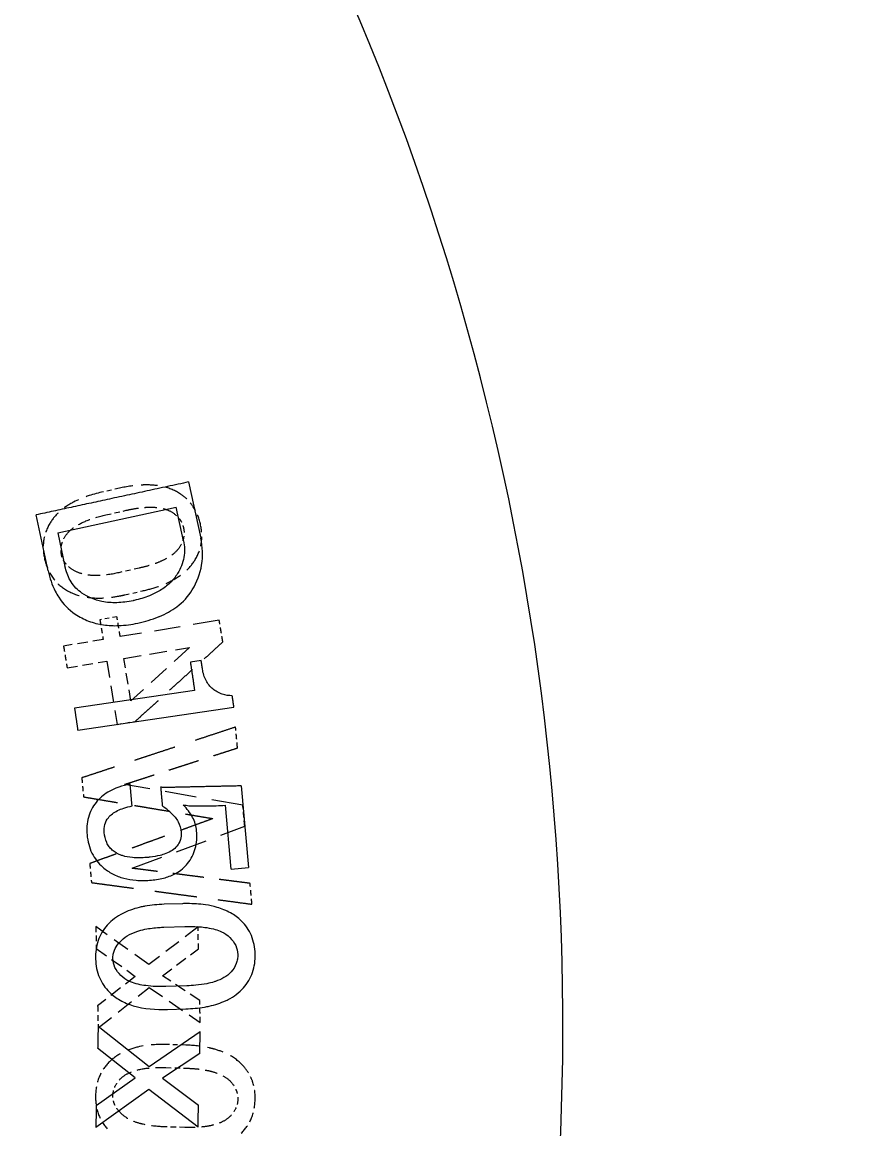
# Model space of a CAD drawing. Header units: millimetres. Extents: x 36 to 2484, y 36 to 1746.
# Drawn here: x 1578.17 to 1602.65, y 489.49 to 521.43 of the extents above; entities that cross this region are included whole.
import ezdxf

# ---------------------------------------------------------------- set-up
doc = ezdxf.new("R2010")
doc.units = ezdxf.units.MM
doc.header["$LTSCALE"] = 6
doc.linetypes.add('HIDDEN', pattern=[9.525, 6.35, -3.175])
doc.layers.add('가는실선_A4', color=7, linetype='Continuous', lineweight=5)
doc.layers.add('굵은실선_A3', color=7, linetype='Continuous', lineweight=18)
doc.layers.add('가는파선_A3', color=7, linetype='HIDDEN', lineweight=13, true_color=0x008000)
doc.styles.add('치수문자_A3(2.5)', font='')
doc.styles.get('치수문자_A3(2.5)').set_extended_font_data('GulimChe')
doc.dimstyles.new('치수_A3(2.5)', dxfattribs={"dimscale": 6, "dimtxt": 2.5, "dimasz": 2.5, "dimexe": 1.5, "dimexo": 1, "dimgap": 0.5, "dimtad": 1, "dimtoh": 1, "dimdec": 1, "dimrnd": 1e-08, "dimdsep": 46, "dimtxsty": '치수문자_A3(2.5)', "dimcen": 0.09, "dimdle": 10, "dimclrd": 8, "dimclre": 8, "dimclrt": 7, "dimadec": 1, "dimazin": 2, "dimtfac": 0.8, "dimtmove": 0, "dimatfit": 3, "dimfxl": 1, "dimtolj": 1, "dimtzin": 0, "dimlwd": -1, "dimlwe": -1, "dimarcsym": 0})

# ---------------------------------------------------------------- blocks, each defined once
blk = doc.blocks.new('*D22')
at = {"layer": 'Defpoints', "color": 0, "transparency": 16777216}
for p in [(1465.742, 545.474), (1571.785, 439.384)]:
    blk.add_point(p, dxfattribs=at)
at = {"layer": '가는실선_A4', "color": 8, "transparency": 16777216}
for p, q in [((1476.346, 534.865), (1561.18, 449.993)), ((1571.785, 439.384), (1630.69, 380.453)), ((1630.69, 380.453), (1674.093, 380.453))]:
    blk.add_line(p, q, dxfattribs=at)
for points in [[(1478.114, 536.632), (1474.578, 533.097), (1465.742, 545.474)], [(1562.948, 451.761), (1559.412, 448.226), (1571.785, 439.384)]]:
    blk.add_solid(points, dxfattribs=at)
at = {"layer": '가는실선_A4', "color": 7, "transparency": 16777216, "insert": (1653.892, 391.153), "char_height": 15, "attachment_point": 5, "style": '치수문자_A3(2.5)'}
blk.add_mtext('\\A1;∅150', dxfattribs=at)
blk = doc.blocks.new('*D23')
at = {"layer": 'Defpoints', "color": 0, "transparency": 16777216}
for p in [(1559.168, 617.429), (1623.78, 617.429), (1518.763, 417.429)]:
    blk.add_point(p, dxfattribs=at)
at = {"layer": '가는실선_A4', "color": 8, "transparency": 16777216}
for p, q in [((1565.168, 617.429), (1632.78, 617.429)), ((1623.78, 432.429), (1623.78, 602.429)), ((1524.763, 417.429), (1632.78, 417.429))]:
    blk.add_line(p, q, dxfattribs=at)
for points in [[(1621.28, 602.429), (1626.28, 602.429), (1623.78, 617.429)], [(1621.28, 432.429), (1626.28, 432.429), (1623.78, 417.429)]]:
    blk.add_solid(points, dxfattribs=at)
at = {"layer": '가는실선_A4', "color": 7, "transparency": 16777216, "insert": (1613.11, 517.429), "char_height": 15, "attachment_point": 5, "rotation": 90, "style": '치수문자_A3(2.5)'}
blk.add_mtext('\\A1;200', dxfattribs=at)

msp = doc.modelspace()

# ---------------------------------------------------------------- linework, layer by layer
at = {"layer": '가는파선_A3', "ltscale": 0.00354}
for p, q in [((1580.973, 507.976), (1580.46, 507.861)), ((1581.126, 504.899), (1581.639, 505.014)), ((1580.908, 501.161), (1581.427, 501.247)), ((1582.884, 491.906), (1582.358, 491.922))]:
    msp.add_line(p, q, dxfattribs=at)
at = {"layer": '가는파선_A3', "ltscale": 0.004086}
for p, q in [((1580.58, 507.207), (1581.17, 507.339)), ((1581.546, 505.671), (1580.955, 505.538)), ((1582.311, 491.259), (1582.916, 491.24)), ((1582.861, 489.53), (1582.256, 489.549))]:
    msp.add_line(p, q, dxfattribs=at)
at = {"layer": '가는파선_A3', "ltscale": 0.003358}
msp.add_line((1580.902, 504.264), (1580.409, 504.183), dxfattribs=at)
at = {"layer": '가는파선_A3', "ltscale": 0.019918}
msp.add_line((1583.852, 504.165), (1580.996, 503.693), dxfattribs=at)
at = {"layer": '가는파선_A3', "ltscale": 0.007907}
for p, q in [((1580.503, 503.612), (1579.36, 503.423)), ((1579.464, 502.796), (1580.606, 502.985))]:
    msp.add_line(p, q, dxfattribs=at)
at = {"layer": '가는파선_A3', "ltscale": 0.013184}
msp.add_line((1581.1, 503.067), (1582.995, 503.38), dxfattribs=at)
at = {"layer": '가는파선_A3', "ltscale": 0.015706}
msp.add_line((1582.995, 503.38), (1581.302, 501.84), dxfattribs=at)
at = {"layer": '가는파선_A3', "ltscale": 0.008466}
msp.add_line((1581.302, 501.84), (1581.1, 503.067), dxfattribs=at)
at = {"layer": '가는파선_A3', "ltscale": 0.012635}
msp.add_line((1580.606, 502.985), (1580.908, 501.161), dxfattribs=at)
at = {"layer": '가는파선_A3', "ltscale": 0.023848}
for p, q in [((1584.532, 498.83), (1581.12, 499.429)), ((1581.344, 497.009), (1584.588, 498.224))]:
    msp.add_line(p, q, dxfattribs=at)
at = {"layer": '가는파선_A3', "ltscale": 0.012875}
msp.add_line((1581.817, 494.232), (1580.291, 495.328), dxfattribs=at)
at = {"layer": '가는파선_A3', "ltscale": 0.012247}
for p, q in [((1583.24, 495.315), (1581.817, 494.232)), ((1581.833, 493.571), (1583.304, 492.556))]:
    msp.add_line(p, q, dxfattribs=at)
at = {"layer": '가는파선_A3', "ltscale": 0.009441}
for p, q in [((1580.306, 494.694), (1581.43, 493.891)), ((1581.43, 493.891), (1580.345, 493.036))]:
    msp.add_line(p, q, dxfattribs=at)
at = {"layer": '가는파선_A3', "ltscale": 0.008814}
msp.add_line((1582.22, 493.909), (1583.254, 494.68), dxfattribs=at)
at = {"layer": '가는파선_A3', "ltscale": 0.0088}
msp.add_line((1583.289, 493.19), (1582.22, 493.909), dxfattribs=at)
at = {"layer": '가는파선_A3', "ltscale": 0.012888}
msp.add_line((1580.359, 492.402), (1581.833, 493.571), dxfattribs=at)
at = {"layer": '가는파선_A3', "ltscale": 0.012318}
for points in [[(1580.46, 507.861), (1580.182, 507.798), (1579.901, 507.708), (1579.649, 507.576), (1579.506, 507.501), (1579.371, 507.411), (1579.251, 507.303), (1579.138, 507.202), (1579.041, 507.088), (1578.963, 506.958)], [(1582.358, 491.922), (1582.074, 491.932), (1581.779, 491.915), (1581.502, 491.85), (1581.345, 491.813), (1581.192, 491.76), (1581.048, 491.685), (1580.914, 491.616), (1580.791, 491.529), (1580.684, 491.423)]]:
    msp.add_open_spline(points, degree=3, knots=[0, 0, 0, 0, 0.085565, 0.085565, 0.085565, 0.1341099, 0.1341099, 0.1341099, 0.1795648, 0.1795648, 0.1795648, 0.1795648], dxfattribs=at)
at = {"layer": '가는파선_A3', "ltscale": 0.012492}
for points in [[(1582.738, 507.807), (1582.583, 507.91), (1582.412, 507.979), (1582.231, 508.021), (1582.096, 508.052), (1581.957, 508.067), (1581.818, 508.071), (1581.761, 508.072), (1581.703, 508.072), (1581.646, 508.069), (1581.421, 508.061), (1581.193, 508.026), (1580.973, 507.976)], [(1584.55, 491.3), (1584.426, 491.438), (1584.278, 491.548), (1584.113, 491.634), (1583.99, 491.698), (1583.86, 491.747), (1583.726, 491.785), (1583.671, 491.801), (1583.615, 491.815), (1583.559, 491.827), (1583.339, 491.876), (1583.109, 491.899), (1582.884, 491.906)]]:
    msp.add_open_spline(points, degree=3, knots=[0, 0, 0, 0, 0.0559312, 0.0559312, 0.0559312, 0.0976081, 0.0976081, 0.0976081, 0.114862, 0.114862, 0.114862, 0.1827248, 0.1827248, 0.1827248, 0.1827248], dxfattribs=at)
at = {"layer": '가는파선_A3', "ltscale": 0.00722}
for points in [[(1583.309, 506.944), (1583.269, 507.122), (1583.203, 507.291), (1583.103, 507.443), (1583.055, 507.515), (1583.001, 507.582), (1582.939, 507.642), (1582.878, 507.704), (1582.81, 507.758), (1582.738, 507.807)], [(1584.887, 490.321), (1584.893, 490.504), (1584.872, 490.684), (1584.813, 490.856), (1584.784, 490.938), (1584.748, 491.016), (1584.704, 491.09), (1584.66, 491.165), (1584.608, 491.235), (1584.55, 491.3)]]:
    msp.add_open_spline(points, degree=3, knots=[0, 0, 0, 0, 0.0546944, 0.0546944, 0.0546944, 0.080623, 0.080623, 0.080623, 0.1067817, 0.1067817, 0.1067817, 0.1067817], dxfattribs=at)
at = {"layer": '가는파선_A3', "ltscale": 0.009385}
for points, knots in [([(1579.4, 506.574), (1579.451, 506.659), (1579.519, 506.732), (1579.596, 506.795), (1579.717, 506.894), (1579.863, 506.971), (1580.007, 507.031), (1580.189, 507.107), (1580.388, 507.164), (1580.58, 507.207)], [0, 0, 0, 0, 0.029789, 0.029789, 0.029789, 0.076934, 0.076934, 0.076934, 0.1363195, 0.1363195, 0.1363195, 0.1363195]), ([(1581.17, 507.339), (1581.263, 507.36), (1581.359, 507.379), (1581.456, 507.394), (1581.543, 507.408), (1581.631, 507.418), (1581.718, 507.424), (1581.773, 507.427), (1581.829, 507.429), (1581.883, 507.429), (1581.979, 507.428), (1582.078, 507.421), (1582.174, 507.402), (1582.193, 507.399), (1582.213, 507.394), (1582.233, 507.389), (1582.33, 507.365), (1582.424, 507.328), (1582.507, 507.273)], [0, 0, 0, 0, 0.0285779, 0.0285779, 0.0285779, 0.0540471, 0.0540471, 0.0540471, 0.0703656, 0.0703656, 0.0703656, 0.0993664, 0.0993664, 0.0993664, 0.1053997, 0.1053997, 0.1053997, 0.1354199, 0.1354199, 0.1354199, 0.1354199]), ([(1582.725, 506.303), (1582.674, 506.218), (1582.606, 506.145), (1582.53, 506.082), (1582.481, 506.043), (1582.429, 506.006), (1582.374, 505.973), (1582.292, 505.924), (1582.205, 505.882), (1582.118, 505.846), (1582.035, 505.811), (1581.949, 505.781), (1581.861, 505.754), (1581.756, 505.721), (1581.65, 505.694), (1581.546, 505.671)], [0, 0, 0, 0, 0.0297874, 0.0297874, 0.0297874, 0.0486526, 0.0486526, 0.0486526, 0.0769367, 0.0769367, 0.0769367, 0.1040641, 0.1040641, 0.1040641, 0.1363146, 0.1363146, 0.1363146, 0.1363146]), ([(1581.011, 490.942), (1581.081, 491.011), (1581.165, 491.065), (1581.255, 491.107), (1581.397, 491.173), (1581.557, 491.211), (1581.712, 491.233), (1581.907, 491.26), (1582.114, 491.265), (1582.311, 491.259)], [0, 0, 0, 0, 0.029789, 0.029789, 0.029789, 0.076934, 0.076934, 0.076934, 0.1363195, 0.1363195, 0.1363195, 0.1363195]), ([(1582.916, 491.24), (1583.011, 491.237), (1583.109, 491.231), (1583.207, 491.221), (1583.294, 491.212), (1583.381, 491.2), (1583.467, 491.184), (1583.522, 491.174), (1583.576, 491.162), (1583.628, 491.148), (1583.721, 491.123), (1583.815, 491.091), (1583.903, 491.05), (1583.921, 491.041), (1583.939, 491.032), (1583.957, 491.022), (1584.045, 490.975), (1584.126, 490.915), (1584.193, 490.84)], [0, 0, 0, 0, 0.0285779, 0.0285779, 0.0285779, 0.0540471, 0.0540471, 0.0540471, 0.0703656, 0.0703656, 0.0703656, 0.0993664, 0.0993664, 0.0993664, 0.1053997, 0.1053997, 0.1053997, 0.1354199, 0.1354199, 0.1354199, 0.1354199]), ([(1584.161, 489.848), (1584.091, 489.778), (1584.007, 489.724), (1583.917, 489.683), (1583.86, 489.656), (1583.8, 489.634), (1583.739, 489.616), (1583.647, 489.589), (1583.553, 489.57), (1583.46, 489.557), (1583.371, 489.544), (1583.279, 489.536), (1583.187, 489.532), (1583.078, 489.527), (1582.968, 489.527), (1582.861, 489.53)], [0, 0, 0, 0, 0.0297874, 0.0297874, 0.0297874, 0.0486526, 0.0486526, 0.0486526, 0.0769367, 0.0769367, 0.0769367, 0.1040641, 0.1040641, 0.1040641, 0.1363146, 0.1363146, 0.1363146, 0.1363146])]:
    msp.add_open_spline(points, degree=3, knots=knots, dxfattribs=at)
at = {"layer": '가는파선_A3', "ltscale": 0.003716}
for points, knots in [([(1582.507, 507.273), (1582.585, 507.22), (1582.655, 507.157), (1582.711, 507.081), (1582.737, 507.044), (1582.76, 507.005), (1582.778, 506.964), (1582.797, 506.922), (1582.811, 506.879), (1582.821, 506.834)], [0, 0, 0, 0, 0.02834068, 0.02834068, 0.02834068, 0.04190796, 0.04190796, 0.04190796, 0.05564339, 0.05564339, 0.05564339, 0.05564339]), ([(1582.821, 506.834), (1582.841, 506.747), (1582.844, 506.659), (1582.828, 506.571), (1582.812, 506.475), (1582.775, 506.386), (1582.725, 506.303)], [0, 0, 0, 0, 0.02687122, 0.02687122, 0.02687122, 0.05592688, 0.05592688, 0.05592688, 0.05592688]), ([(1579.304, 506.043), (1579.284, 506.131), (1579.282, 506.218), (1579.297, 506.307), (1579.314, 506.402), (1579.351, 506.491), (1579.4, 506.574)], [0, 0, 0, 0, 0.02686791, 0.02686791, 0.02686791, 0.05592825, 0.05592825, 0.05592825, 0.05592825]), ([(1580.784, 490.452), (1580.787, 490.542), (1580.806, 490.627), (1580.843, 490.709), (1580.884, 490.797), (1580.942, 490.874), (1581.011, 490.942)], [0, 0, 0, 0, 0.02686791, 0.02686791, 0.02686791, 0.05592825, 0.05592825, 0.05592825, 0.05592825]), ([(1584.193, 490.84), (1584.256, 490.77), (1584.308, 490.692), (1584.342, 490.604), (1584.359, 490.562), (1584.371, 490.518), (1584.379, 490.474), (1584.386, 490.429), (1584.389, 490.383), (1584.388, 490.337)], [0, 0, 0, 0, 0.02834068, 0.02834068, 0.02834068, 0.04190796, 0.04190796, 0.04190796, 0.05564339, 0.05564339, 0.05564339, 0.05564339]), ([(1584.388, 490.337), (1584.385, 490.248), (1584.366, 490.162), (1584.328, 490.081), (1584.288, 489.992), (1584.23, 489.915), (1584.161, 489.848)], [0, 0, 0, 0, 0.02687122, 0.02687122, 0.02687122, 0.05592688, 0.05592688, 0.05592688, 0.05592688])]:
    msp.add_open_spline(points, degree=3, knots=knots, dxfattribs=at)
at = {"layer": '가는파선_A3', "ltscale": 0.007221}
for points in [[(1578.963, 506.958), (1578.876, 506.813), (1578.817, 506.656), (1578.791, 506.489), (1578.762, 506.303), (1578.775, 506.117), (1578.816, 505.933)], [(1580.684, 491.423), (1580.562, 491.304), (1580.467, 491.168), (1580.4, 491.012), (1580.325, 490.839), (1580.291, 490.656), (1580.285, 490.468)]]:
    msp.add_open_spline(points, degree=3, knots=[0, 0, 0, 0, 0.0509754, 0.0509754, 0.0509754, 0.1073076, 0.1073076, 0.1073076, 0.1073076], dxfattribs=at)
at = {"layer": '가는파선_A3', "ltscale": 0.007218}
for points in [[(1583.162, 505.919), (1583.249, 506.066), (1583.308, 506.223), (1583.334, 506.391), (1583.362, 506.576), (1583.35, 506.761), (1583.309, 506.944)], [(1584.488, 489.366), (1584.61, 489.486), (1584.705, 489.623), (1584.773, 489.78), (1584.847, 489.952), (1584.881, 490.134), (1584.887, 490.321)]]:
    msp.add_open_spline(points, degree=3, knots=[0, 0, 0, 0, 0.0511765, 0.0511765, 0.0511765, 0.107277, 0.107277, 0.107277, 0.107277], dxfattribs=at)
at = {"layer": '가는파선_A3', "ltscale": 0.007219}
for points in [[(1578.816, 505.933), (1578.856, 505.756), (1578.922, 505.587), (1579.022, 505.436), (1579.119, 505.289), (1579.242, 505.168), (1579.388, 505.071)], [(1580.285, 490.468), (1580.279, 490.286), (1580.3, 490.107), (1580.359, 489.935), (1580.417, 489.769), (1580.505, 489.621), (1580.622, 489.49)]]:
    msp.add_open_spline(points, degree=3, knots=[0, 0, 0, 0, 0.0545506, 0.0545506, 0.0545506, 0.1072828, 0.1072828, 0.1072828, 0.1072828], dxfattribs=at)
at = {"layer": '가는파선_A3', "ltscale": 0.003523}
for points, knots in [([(1579.612, 505.634), (1579.541, 505.681), (1579.475, 505.736), (1579.422, 505.802), (1579.418, 505.808), (1579.414, 505.813), (1579.41, 505.818), (1579.384, 505.852), (1579.362, 505.888), (1579.344, 505.926), (1579.326, 505.964), (1579.313, 506.003), (1579.304, 506.043)], [0, 0, 0, 0, 0.02550059, 0.02550059, 0.02550059, 0.02753805, 0.02753805, 0.02753805, 0.04021461, 0.04021461, 0.04021461, 0.05266019, 0.05266019, 0.05266019, 0.05266019]), ([(1580.98, 489.979), (1580.923, 490.042), (1580.874, 490.112), (1580.838, 490.189), (1580.836, 490.195), (1580.833, 490.202), (1580.83, 490.208), (1580.814, 490.247), (1580.802, 490.287), (1580.794, 490.329), (1580.786, 490.369), (1580.783, 490.411), (1580.784, 490.452)], [0, 0, 0, 0, 0.02550055, 0.02550055, 0.02550055, 0.02753805, 0.02753805, 0.02753805, 0.04021461, 0.04021461, 0.04021461, 0.05266019, 0.05266019, 0.05266019, 0.05266019])]:
    msp.add_open_spline(points, degree=3, knots=knots, dxfattribs=at)
at = {"layer": '가는파선_A3', "ltscale": 0.012482}
msp.add_open_spline([(1581.639, 505.014), (1581.801, 505.05), (1581.964, 505.096), (1582.123, 505.153), (1582.24, 505.195), (1582.354, 505.244), (1582.463, 505.3), (1582.609, 505.375), (1582.747, 505.465), (1582.87, 505.574), (1582.985, 505.674), (1583.083, 505.789), (1583.162, 505.919)], degree=3, knots=[0, 0, 0, 0, 0.0498742, 0.0498742, 0.0498742, 0.0867351, 0.0867351, 0.0867351, 0.1360196, 0.1360196, 0.1360196, 0.1817678, 0.1817678, 0.1817678, 0.1817678], dxfattribs=at)
at = {"layer": '가는파선_A3', "ltscale": 0.009456}
for points in [[(1580.955, 505.538), (1580.762, 505.494), (1580.556, 505.462), (1580.355, 505.457), (1580.32, 505.456), (1580.285, 505.456), (1580.25, 505.457), (1580.144, 505.46), (1580.037, 505.471), (1579.934, 505.496), (1579.922, 505.499), (1579.91, 505.502), (1579.898, 505.506), (1579.796, 505.534), (1579.699, 505.575), (1579.612, 505.634)], [(1582.256, 489.549), (1582.059, 489.556), (1581.85, 489.576), (1581.655, 489.621), (1581.621, 489.629), (1581.587, 489.638), (1581.554, 489.648), (1581.452, 489.677), (1581.351, 489.715), (1581.258, 489.765), (1581.247, 489.771), (1581.236, 489.777), (1581.225, 489.783), (1581.133, 489.835), (1581.05, 489.9), (1580.98, 489.979)]]:
    msp.add_open_spline(points, degree=3, knots=[0, 0, 0, 0, 0.0595409, 0.0595409, 0.0595409, 0.0699653, 0.0699653, 0.0699653, 0.1017649, 0.1017649, 0.1017649, 0.1055267, 0.1055267, 0.1055267, 0.1371766, 0.1371766, 0.1371766, 0.1371766], dxfattribs=at)
at = {"layer": '가는파선_A3', "ltscale": 0.012307}
msp.add_open_spline([(1579.388, 505.071), (1579.546, 504.966), (1579.719, 504.896), (1579.904, 504.855), (1580.09, 504.813), (1580.283, 504.801), (1580.474, 504.808), (1580.622, 504.814), (1580.773, 504.832), (1580.921, 504.857), (1580.99, 504.869), (1581.058, 504.883), (1581.126, 504.899)], degree=3, knots=[0, 0, 0, 0, 0.0569188, 0.0569188, 0.0569188, 0.1143661, 0.1143661, 0.1143661, 0.1592479, 0.1592479, 0.1592479, 0.1801656, 0.1801656, 0.1801656, 0.1801656], dxfattribs=at)
at = {"layer": '가는파선_A3', "ltscale": 0.003888}
for points, weights in [([(1580.409, 504.183), (1580.456, 503.897), (1580.503, 503.612)], [1.00073885798, 1.00079573618, 1.0008313186]), ([(1580.996, 503.693), (1580.949, 503.979), (1580.902, 504.264)], [1.00082404887, 1.000789027, 1.00073304475])]:
    msp.add_rational_spline(points, weights, degree=2, dxfattribs=at)
at = {"layer": '가는파선_A3', "ltscale": 0.004274}
for points, weights in [([(1583.956, 503.539), (1583.904, 503.852), (1583.852, 504.165)], [1.00081732555, 1.00080525923, 1.00077013717]), ([(1579.36, 503.423), (1579.412, 503.11), (1579.464, 502.796)], [1.000826908, 1.00086741711, 1.00088133427]), ([(1580.291, 495.328), (1580.299, 495.011), (1580.306, 494.694)], [1.00012005785, 1.00018131856, 1.00021601334]), ([(1583.254, 494.68), (1583.247, 494.998), (1583.24, 495.315)], [1.00019571386, 1.00016724985, 1.00011458944]), ([(1583.304, 492.556), (1583.297, 492.873), (1583.289, 493.19)], [1.00003383828, 1.00008636913, 1.00011470548]), ([(1580.345, 493.036), (1580.352, 492.719), (1580.359, 492.402)], [1.00012019674, 1.00008550528, 1.00002425044])]:
    msp.add_rational_spline(points, weights, degree=2, dxfattribs=at)
at = {"layer": '가는파선_A3', "ltscale": 0.023471}
msp.add_rational_spline([(1581.427, 501.247), (1582.664, 502.368), (1583.956, 503.539)], [1.36501420743, 1.34620867545, 1.32673904888], degree=2, dxfattribs=at)
at = {"layer": '가는파선_A3', "ltscale": 0.032203}
for points, weights in [([(1584.323, 501.084), (1582.025, 500.325), (1579.887, 499.619)], [1, 1.03124365666, 1.06203943308]), ([(1580.167, 496.596), (1582.399, 496.295), (1584.797, 495.971)], [1.06253210014, 1.03172203805, 1.00046388794])]:
    msp.add_rational_spline(points, weights, degree=2, dxfattribs=at)
at = {"layer": '가는파선_A3', "ltscale": 0.00407}
for points, weights in [([(1584.379, 500.481), (1584.351, 500.783), (1584.323, 501.084)], [1.00057579201, 1.0005078153, 1.00041888402]), ([(1584.797, 495.971), (1584.769, 496.272), (1584.741, 496.574)], [1.00026486715, 1.00035378473, 1.00042175097])]:
    msp.add_rational_spline(points, weights, degree=2, dxfattribs=at)
at = {"layer": '가는파선_A3', "ltscale": 0.023578}
for points, weights in [([(1581.12, 499.429), (1582.707, 499.942), (1584.379, 500.481)], [1.04464864542, 1.0224416805, 1]), ([(1584.741, 496.574), (1582.999, 496.797), (1581.344, 497.009)], [1.00036516807, 1.02281504348, 1.0450301176])]:
    msp.add_rational_spline(points, weights, degree=2, dxfattribs=at)
at = {"layer": '가는파선_A3', "ltscale": 0.003707}
for points, weights in [([(1579.887, 499.619), (1579.912, 499.344), (1579.938, 499.069)], [1.00041157821, 1.0004669892, 1.0005022321]), ([(1580.116, 497.146), (1580.141, 496.871), (1580.167, 496.596)], [1.00041323255, 1.00037799279, 1.00032258674])]:
    msp.add_rational_spline(points, weights, degree=2, dxfattribs=at)
at = {"layer": '가는파선_A3', "ltscale": 0.026057}
msp.add_rational_spline([(1579.938, 499.069), (1581.75, 498.765), (1583.669, 498.443)], [1.0474589476, 1.02429039428, 1.0007413297], degree=2, dxfattribs=at)
at = {"layer": '가는파선_A3', "ltscale": 0.004092}
msp.add_rational_spline([(1584.588, 498.224), (1584.56, 498.527), (1584.532, 498.83)], [1.00042297253, 1.00043357877, 1.00042297253], degree=2, dxfattribs=at)
at = {"layer": '가는파선_A3', "ltscale": 0.026052}
msp.add_rational_spline([(1583.669, 498.443), (1581.841, 497.776), (1580.116, 497.146)], [1, 1.02354596522, 1.04671276462], degree=2, dxfattribs=at)
at = {"layer": '굵은실선_A3'}
for p, q in [((1582.969, 508.156), (1583.318, 506.539)), ((1578.92, 505.589), (1578.57, 507.206)), ((1579.193, 506.691), (1582.614, 507.43)), ((1582.824, 506.459), (1582.614, 507.43)), ((1579.193, 506.691), (1579.403, 505.72)), ((1583.332, 503.002), (1583.02, 502.956)), ((1583.141, 502.139), (1579.678, 501.628)), ((1579.771, 500.996), (1584.275, 501.662)), ((1584.483, 499.393), (1584.378, 499.384)), ((1584.483, 499.393), (1584.695, 497.027)), ((1583.953, 498.82), (1584.032, 498.827)), ((1584.197, 496.983), (1584.032, 498.827)), ((1584.197, 496.983), (1584.695, 497.027)), ((1582.788, 495.987), (1582.261, 495.97)), ((1582.256, 495.309), (1582.861, 495.328)), ((1582.916, 493.618), (1582.311, 493.599)), ((1582.358, 492.936), (1582.884, 492.952)), ((1580.359, 492.456), (1581.833, 491.287)), ((1581.833, 491.287), (1583.304, 492.302)), ((1581.43, 490.967), (1580.345, 491.822)), ((1583.289, 491.668), (1582.22, 490.949)), ((1580.306, 490.164), (1581.43, 490.967)), ((1582.22, 490.949), (1583.254, 490.178)), ((1581.817, 490.626), (1580.291, 489.53)), ((1583.24, 489.543), (1581.817, 490.626))]:
    msp.add_line(p, q, dxfattribs=at)
msp.add_arc((1518.763, 492.429), 75, 243.42933, 91.60081, dxfattribs=at)
msp.add_ellipse((1642.383, 427.987), major_axis=(-60.244, 70.834), ratio=0.012744, start_param=6.192746, end_param=6.247067, dxfattribs=at)
for points, weights in [([(1582.969, 508.156), (1580.692, 507.665), (1578.57, 507.206)], [1.02382750406, 1.06016859763, 1.0964366202]), ([(1583.368, 502.758), (1583.35, 502.88), (1583.332, 503.002)], [1.00029786471, 1.00028672292, 1.00027202563]), ([(1583.02, 502.956), (1583.08, 502.548), (1583.141, 502.139)], [1.00091479873, 1.0009644992, 1.00097395888]), ([(1584.275, 501.662), (1584.251, 501.826), (1584.227, 501.99)], [1.00035268727, 1.00036111734, 1.00036324049]), ([(1579.678, 501.628), (1579.725, 501.312), (1579.771, 500.996)], [1.0007487373, 1.00075690184, 1.00073822046]), ([(1581.338, 498.808), (1581.31, 499.124), (1581.282, 499.44)], [1.000534741, 1.00050371535, 1.00044721401]), ([(1582.162, 499.35), (1582.186, 499.077), (1582.211, 498.803)], [1.00038183254, 1.0004237312, 1.0004470715]), ([(1584.378, 499.384), (1583.347, 499.362), (1582.347, 499.34)], [1.01994321631, 1.03480727193, 1.04963145386]), ([(1580.359, 492.456), (1580.352, 492.139), (1580.345, 491.822)], [1.00002425044, 1.00008550528, 1.00012019673]), ([(1583.289, 491.668), (1583.297, 491.985), (1583.304, 492.302)], [1.0001147055, 1.00008636914, 1.00003383829]), ([(1580.306, 490.164), (1580.299, 489.847), (1580.291, 489.53)], [1.00021601335, 1.00018131856, 1.00012005785]), ([(1583.24, 489.543), (1583.247, 489.86), (1583.254, 490.178)], [1.00011458944, 1.00016724985, 1.00019571386])]:
    msp.add_rational_spline(points, weights, degree=2, dxfattribs=at)
for points, knots in [([(1583.076, 505.043), (1583.211, 505.265), (1583.304, 505.503), (1583.345, 505.76), (1583.387, 506.02), (1583.374, 506.281), (1583.318, 506.539)], [-0.1571777, -0.1571777, -0.1571777, -0.1571777, -0.079153, -0.079153, -0.079153, 0, 0, 0, 0]), ([(1582.824, 506.459), (1582.858, 506.3), (1582.862, 506.141), (1582.833, 505.981), (1582.803, 505.815), (1582.738, 505.66), (1582.651, 505.516)], [-0.09936637, -0.09936637, -0.09936637, -0.09936637, -0.05057998, -0.05057998, -0.05057998, 0, 0, 0, 0]), ([(1578.92, 505.589), (1578.963, 505.388), (1579.028, 505.191), (1579.152, 504.946), (1579.187, 504.886), (1579.351, 504.635), (1579.509, 504.473), (1579.7, 504.344)], [-0.1520031, -0.1520031, -0.1520031, -0.1520031, -0.0901064, -0.0901064, -0.0691657, -0.0691657, 0, 0, 0, 0]), ([(1579.892, 504.951), (1579.83, 504.994), (1579.772, 505.042), (1579.719, 505.096), (1579.667, 505.15), (1579.621, 505.209), (1579.58, 505.272), (1579.503, 505.395), (1579.449, 505.529), (1579.415, 505.67), (1579.41, 505.687), (1579.406, 505.703), (1579.403, 505.72)], [-0.09393623, -0.09393623, -0.09393623, -0.09393623, -0.07126001, -0.07126001, -0.07126001, -0.04866066, -0.04866066, -0.04866066, -0.00521185, -0.00521185, -0.00521185, 0, 0, 0, 0]), ([(1582.651, 505.516), (1582.59, 505.418), (1582.519, 505.329), (1582.436, 505.248), (1582.35, 505.163), (1582.254, 505.09), (1582.15, 505.027), (1582.052, 504.967), (1581.947, 504.916), (1581.839, 504.873), (1581.697, 504.816), (1581.549, 504.772), (1581.401, 504.739), (1581.389, 504.736), (1581.378, 504.733), (1581.366, 504.731)], [-0.1548373, -0.1548373, -0.1548373, -0.1548373, -0.120155, -0.120155, -0.120155, -0.0838412, -0.0838412, -0.0838412, -0.0491373, -0.0491373, -0.0491373, -0.0035438, -0.0035438, -0.0035438, 0, 0, 0, 0]), ([(1581.366, 504.731), (1581.212, 504.698), (1581.053, 504.676), (1580.895, 504.672), (1580.751, 504.668), (1580.608, 504.679), (1580.467, 504.708), (1580.259, 504.751), (1580.067, 504.831), (1579.892, 504.951)], [-0.154811, -0.154811, -0.154811, -0.154811, -0.1070867, -0.1070867, -0.1070867, -0.0638032, -0.0638032, -0.0638032, 0, 0, 0, 0]), ([(1581.506, 504.085), (1581.707, 504.128), (1581.907, 504.186), (1582.109, 504.268), (1582.121, 504.273), (1582.308, 504.352), (1582.476, 504.443), (1582.808, 504.692), (1582.959, 504.852), (1583.076, 505.043)], [-0.1902681, -0.1902681, -0.1902681, -0.1902681, -0.1283619, -0.1283619, -0.1246572, -0.1246572, -0.0672394, -0.0672394, 0, 0, 0, 0]), ([(1579.7, 504.344), (1579.821, 504.262), (1579.949, 504.195), (1580.224, 504.09), (1580.367, 504.054), (1580.66, 504.012), (1580.807, 504.006), (1581.14, 504.019), (1581.325, 504.046), (1581.506, 504.085)], [-0.1885157, -0.1885157, -0.1885157, -0.1885157, -0.1447186, -0.1447186, -0.1000368, -0.1000368, -0.0558206, -0.0558206, 0, 0, 0, 0]), ([(1583.665, 502.187), (1583.625, 502.218), (1583.589, 502.253), (1583.524, 502.333), (1583.495, 502.377), (1583.417, 502.527), (1583.385, 502.642), (1583.368, 502.758)], [-0.06609498, -0.06609498, -0.06609498, -0.06609498, -0.05080794, -0.05080794, -0.03511419, -0.03511419, 0, 0, 0, 0]), ([(1584.227, 501.99), (1584.129, 501.986), (1584.033, 502.001), (1583.841, 502.068), (1583.749, 502.122), (1583.665, 502.187)], [-0.06133672, -0.06133672, -0.06133672, -0.06133672, -0.0318378, -0.0318378, 0, 0, 0, 0]), ([(1581.282, 499.44), (1581.06, 499.393), (1580.836, 499.319), (1580.642, 499.203), (1580.511, 499.125), (1580.394, 499.029), (1580.299, 498.909)], [-0.1141514, -0.1141514, -0.1141514, -0.1141514, -0.0458688, -0.0458688, -0.0458688, 0, 0, 0, 0]), ([(1582.347, 499.34), (1582.319, 499.338), (1582.29, 499.338), (1582.262, 499.339), (1582.228, 499.341), (1582.195, 499.345), (1582.162, 499.35)], [-0.01859156, -0.01859156, -0.01859156, -0.01859156, -0.01003726, -0.01003726, -0.01003726, 0, 0, 0, 0]), ([(1580.299, 498.909), (1580.197, 498.781), (1580.123, 498.638), (1580.08, 498.479), (1580.034, 498.314), (1580.024, 498.143), (1580.039, 497.971)], [-0.1008425, -0.1008425, -0.1008425, -0.1008425, -0.0515706, -0.0515706, -0.0515706, 0, 0, 0, 0]), ([(1580.655, 498.469), (1580.688, 498.511), (1580.727, 498.547), (1580.769, 498.58), (1580.816, 498.616), (1580.868, 498.646), (1580.921, 498.673), (1580.977, 498.701), (1581.036, 498.724), (1581.097, 498.744), (1581.177, 498.771), (1581.259, 498.791), (1581.338, 498.808)], [-0.07703346, -0.07703346, -0.07703346, -0.07703346, -0.06108328, -0.06108328, -0.06108328, -0.04325673, -0.04325673, -0.04325673, -0.02449558, -0.02449558, -0.02449558, 0, 0, 0, 0]), ([(1582.467, 498.601), (1582.549, 498.53), (1582.617, 498.447), (1582.667, 498.35), (1582.717, 498.255), (1582.744, 498.153), (1582.754, 498.046)], [-0.0649148, -0.0649148, -0.0649148, -0.0649148, -0.03222172, -0.03222172, -0.03222172, 0, 0, 0, 0]), ([(1582.816, 498.828), (1582.843, 498.83), (1582.869, 498.83), (1582.922, 498.826), (1582.949, 498.822), (1582.976, 498.815)], [-0.01616646, -0.01616646, -0.01616646, -0.01616646, -0.00818788, -0.00818788, 0, 0, 0, 0]), ([(1583.2, 498.086), (1583.187, 498.224), (1583.149, 498.355), (1583.085, 498.478), (1583.017, 498.61), (1582.924, 498.726), (1582.816, 498.828)], [-0.08615147, -0.08615147, -0.08615147, -0.08615147, -0.04455072, -0.04455072, -0.04455072, 0, 0, 0, 0]), ([(1582.976, 498.815), (1583.137, 498.811), (1583.298, 498.809), (1583.623, 498.811), (1583.788, 498.814), (1583.953, 498.82)], [-0.0980925, -0.0980925, -0.0980925, -0.0980925, -0.04964178, -0.04964178, 0, 0, 0, 0]), ([(1580.535, 498.042), (1580.528, 498.12), (1580.533, 498.197), (1580.554, 498.272), (1580.575, 498.344), (1580.609, 498.41), (1580.655, 498.469)], [-0.04597045, -0.04597045, -0.04597045, -0.04597045, -0.02262276, -0.02262276, -0.02262276, 0, 0, 0, 0]), ([(1580.039, 497.971), (1580.056, 497.788), (1580.1, 497.609), (1580.181, 497.444), (1580.258, 497.288), (1580.362, 497.155), (1580.493, 497.041)], [-0.1073164, -0.1073164, -0.1073164, -0.1073164, -0.0519902, -0.0519902, -0.0519902, 0, 0, 0, 0]), ([(1580.765, 497.534), (1580.732, 497.564), (1580.702, 497.596), (1580.649, 497.669), (1580.626, 497.708), (1580.566, 497.842), (1580.544, 497.942), (1580.535, 498.042)], [-0.05728224, -0.05728224, -0.05728224, -0.05728224, -0.04390169, -0.04390169, -0.03025742, -0.03025742, 0, 0, 0, 0]), ([(1582.754, 498.046), (1582.76, 497.975), (1582.754, 497.905), (1582.733, 497.837), (1582.712, 497.768), (1582.676, 497.705), (1582.631, 497.648)], [-0.0431677, -0.0431677, -0.0431677, -0.0431677, -0.02176586, -0.02176586, -0.02176586, 0, 0, 0, 0]), ([(1582.94, 497.148), (1582.991, 497.211), (1583.035, 497.279), (1583.072, 497.352), (1583.109, 497.423), (1583.138, 497.498), (1583.159, 497.576), (1583.205, 497.742), (1583.215, 497.914), (1583.2, 498.086)], [-0.1003586, -0.1003586, -0.1003586, -0.1003586, -0.0759166, -0.0759166, -0.0759166, -0.0517081, -0.0517081, -0.0517081, 0, 0, 0, 0]), ([(1582.631, 497.648), (1582.593, 497.601), (1582.547, 497.561), (1582.497, 497.527), (1582.438, 497.487), (1582.373, 497.456), (1582.307, 497.431), (1582.255, 497.412), (1582.201, 497.395), (1582.146, 497.381), (1582.052, 497.358), (1581.954, 497.341), (1581.859, 497.33), (1581.826, 497.326), (1581.794, 497.323), (1581.762, 497.32)], [-0.09346086, -0.09346086, -0.09346086, -0.09346086, -0.0752262, -0.0752262, -0.0752262, -0.05408352, -0.05408352, -0.05408352, -0.03753574, -0.03753574, -0.03753574, -0.00957988, -0.00957988, -0.00957988, 0, 0, 0, 0]), ([(1581.762, 497.32), (1581.625, 497.307), (1581.483, 497.304), (1581.347, 497.317), (1581.249, 497.326), (1581.151, 497.343), (1581.057, 497.374), (1581.043, 497.378), (1581.028, 497.384), (1581.013, 497.389), (1580.923, 497.423), (1580.838, 497.47), (1580.765, 497.534)], [-0.1047463, -0.1047463, -0.1047463, -0.1047463, -0.0633305, -0.0633305, -0.0633305, -0.0338485, -0.0338485, -0.0338485, -0.02915, -0.02915, -0.02915, 0, 0, 0, 0]), ([(1580.493, 497.041), (1580.579, 496.965), (1580.673, 496.901), (1580.879, 496.793), (1580.988, 496.752), (1581.216, 496.691), (1581.333, 496.673), (1581.601, 496.652), (1581.751, 496.655), (1581.9, 496.668)], [-0.15018, -0.15018, -0.15018, -0.15018, -0.1157574, -0.1157574, -0.0803022, -0.0803022, -0.0448541, -0.0448541, 0, 0, 0, 0]), ([(1581.9, 496.668), (1582.031, 496.68), (1582.162, 496.702), (1582.288, 496.737), (1582.4, 496.769), (1582.509, 496.812), (1582.61, 496.869), (1582.738, 496.941), (1582.849, 497.033), (1582.94, 497.148)], [-0.1186445, -0.1186445, -0.1186445, -0.1186445, -0.0791028, -0.0791028, -0.0791028, -0.0440891, -0.0440891, -0.0440891, 0, 0, 0, 0]), ([(1582.261, 495.97), (1582.078, 495.964), (1581.891, 495.947), (1581.709, 495.914), (1581.674, 495.908), (1581.639, 495.901), (1581.604, 495.893), (1581.434, 495.856), (1581.266, 495.802), (1581.108, 495.727), (1581.096, 495.721), (1581.084, 495.715), (1581.073, 495.709), (1580.902, 495.622), (1580.75, 495.511), (1580.622, 495.368)], [-0.1801731, -0.1801731, -0.1801731, -0.1801731, -0.124723, -0.124723, -0.124723, -0.1139905, -0.1139905, -0.1139905, -0.0615104, -0.0615104, -0.0615104, -0.0574813, -0.0574813, -0.0574813, 0, 0, 0, 0]), ([(1584.488, 495.492), (1584.396, 495.582), (1584.292, 495.659), (1584.178, 495.722), (1584.056, 495.79), (1583.926, 495.842), (1583.791, 495.882), (1583.681, 495.914), (1583.567, 495.937), (1583.452, 495.954), (1583.281, 495.979), (1583.106, 495.989), (1582.934, 495.989), (1582.885, 495.989), (1582.836, 495.989), (1582.788, 495.987)], [-0.1811494, -0.1811494, -0.1811494, -0.1811494, -0.1421754, -0.1421754, -0.1421754, -0.1001519, -0.1001519, -0.1001519, -0.0656826, -0.0656826, -0.0656826, -0.0146406, -0.0146406, -0.0146406, 0, 0, 0, 0]), ([(1580.622, 495.368), (1580.505, 495.237), (1580.417, 495.09), (1580.36, 494.924), (1580.3, 494.752), (1580.279, 494.572), (1580.285, 494.39)], [-0.1072821, -0.1072821, -0.1072821, -0.1072821, -0.0546148, -0.0546148, -0.0546148, 0, 0, 0, 0]), ([(1582.861, 495.328), (1582.987, 495.332), (1583.117, 495.331), (1583.245, 495.323), (1583.31, 495.319), (1583.374, 495.313), (1583.437, 495.305), (1583.519, 495.294), (1583.602, 495.279), (1583.683, 495.258), (1583.749, 495.241), (1583.815, 495.219), (1583.877, 495.193), (1583.89, 495.188), (1583.903, 495.182), (1583.915, 495.176), (1584.006, 495.134), (1584.09, 495.08), (1584.161, 495.01)], [-0.1363453, -0.1363453, -0.1363453, -0.1363453, -0.0983409, -0.0983409, -0.0983409, -0.0791267, -0.0791267, -0.0791267, -0.0543754, -0.0543754, -0.0543754, -0.0342036, -0.0342036, -0.0342036, -0.0299695, -0.0299695, -0.0299695, 0, 0, 0, 0]), ([(1584.887, 494.537), (1584.882, 494.719), (1584.849, 494.897), (1584.778, 495.065), (1584.711, 495.227), (1584.613, 495.368), (1584.488, 495.492)], [-0.1072896, -0.1072896, -0.1072896, -0.1072896, -0.0526696, -0.0526696, -0.0526696, 0, 0, 0, 0]), ([(1580.98, 494.879), (1581.042, 494.949), (1581.114, 495.007), (1581.282, 495.111), (1581.378, 495.153), (1581.552, 495.212), (1581.629, 495.232), (1581.843, 495.276), (1581.982, 495.293), (1582.164, 495.305), (1582.211, 495.307), (1582.256, 495.309)], [-0.1365887, -0.1365887, -0.1365887, -0.1365887, -0.10869, -0.10869, -0.0774396, -0.0774396, -0.0537642, -0.0537642, -0.0137254, -0.0137254, 0, 0, 0, 0]), ([(1584.161, 495.01), (1584.23, 494.943), (1584.288, 494.866), (1584.328, 494.777), (1584.366, 494.696), (1584.385, 494.61), (1584.388, 494.521)], [-0.05592687, -0.05592687, -0.05592687, -0.05592687, -0.02687059, -0.02687059, -0.02687059, 0, 0, 0, 0]), ([(1580.784, 494.406), (1580.783, 494.447), (1580.786, 494.488), (1580.794, 494.528), (1580.801, 494.569), (1580.813, 494.609), (1580.829, 494.648), (1580.857, 494.715), (1580.896, 494.778), (1580.942, 494.835), (1580.954, 494.85), (1580.967, 494.865), (1580.98, 494.879)], [-0.05265982, -0.05265982, -0.05265982, -0.05265982, -0.04035112, -0.04035112, -0.04035112, -0.0278084, -0.0278084, -0.0278084, -0.00584972, -0.00584972, -0.00584972, 0, 0, 0, 0]), ([(1580.285, 494.39), (1580.29, 494.206), (1580.324, 494.025), (1580.396, 493.855), (1580.463, 493.696), (1580.56, 493.556), (1580.684, 493.435)], [-0.1073167, -0.1073167, -0.1073167, -0.1073167, -0.0519906, -0.0519906, -0.0519906, 0, 0, 0, 0]), ([(1581.011, 493.916), (1580.942, 493.984), (1580.884, 494.061), (1580.843, 494.149), (1580.806, 494.231), (1580.787, 494.316), (1580.784, 494.406)], [-0.05592824, -0.05592824, -0.05592824, -0.05592824, -0.02686725, -0.02686725, -0.02686725, 0, 0, 0, 0]), ([(1584.388, 494.521), (1584.389, 494.475), (1584.386, 494.43), (1584.379, 494.386), (1584.371, 494.342), (1584.36, 494.299), (1584.343, 494.257), (1584.309, 494.168), (1584.257, 494.089), (1584.193, 494.018)], [-0.05564793, -0.05564793, -0.05564793, -0.05564793, -0.04205662, -0.04205662, -0.04205662, -0.02862173, -0.02862173, -0.02862173, 0, 0, 0, 0]), ([(1584.55, 493.558), (1584.608, 493.623), (1584.66, 493.693), (1584.705, 493.768), (1584.748, 493.842), (1584.784, 493.92), (1584.812, 494.001), (1584.872, 494.174), (1584.893, 494.354), (1584.887, 494.537)], [-0.1067827, -0.1067827, -0.1067827, -0.1067827, -0.080573, -0.080573, -0.080573, -0.0547542, -0.0547542, -0.0547542, 0, 0, 0, 0]), ([(1582.311, 493.599), (1582.121, 493.593), (1581.923, 493.597), (1581.735, 493.622), (1581.587, 493.642), (1581.434, 493.675), (1581.295, 493.733), (1581.282, 493.739), (1581.269, 493.745), (1581.257, 493.75), (1581.166, 493.792), (1581.082, 493.846), (1581.011, 493.916)], [-0.1363504, -0.1363504, -0.1363504, -0.1363504, -0.0791399, -0.0791399, -0.0791399, -0.0342133, -0.0342133, -0.0342133, -0.029973, -0.029973, -0.029973, 0, 0, 0, 0]), ([(1584.193, 494.018), (1584.135, 493.952), (1584.065, 493.899), (1583.989, 493.854), (1583.912, 493.809), (1583.828, 493.773), (1583.742, 493.744), (1583.731, 493.74), (1583.72, 493.737), (1583.709, 493.733), (1583.64, 493.712), (1583.568, 493.694), (1583.494, 493.679), (1583.39, 493.658), (1583.283, 493.644), (1583.177, 493.634), (1583.088, 493.626), (1583.001, 493.621), (1582.916, 493.618)], [-0.1346143, -0.1346143, -0.1346143, -0.1346143, -0.1083616, -0.1083616, -0.1083616, -0.0814214, -0.0814214, -0.0814214, -0.0779041, -0.0779041, -0.0779041, -0.0562671, -0.0562671, -0.0562671, -0.025574, -0.025574, -0.025574, 0, 0, 0, 0]), ([(1580.684, 493.435), (1580.776, 493.344), (1580.879, 493.267), (1580.992, 493.203), (1581.113, 493.134), (1581.241, 493.082), (1581.374, 493.042), (1581.688, 492.949), (1582.031, 492.925), (1582.358, 492.936)], [-0.1790404, -0.1790404, -0.1790404, -0.1790404, -0.140094, -0.140094, -0.140094, -0.0984445, -0.0984445, -0.0984445, 0, 0, 0, 0]), ([(1582.884, 492.952), (1583.066, 492.958), (1583.251, 492.974), (1583.476, 493.013), (1583.52, 493.022), (1583.73, 493.068), (1583.893, 493.12), (1584.068, 493.201), (1584.088, 493.211), (1584.275, 493.308), (1584.425, 493.418), (1584.55, 493.558)], [-0.1827309, -0.1827309, -0.1827309, -0.1827309, -0.1278621, -0.1278621, -0.1143951, -0.1143951, -0.0632954, -0.0632954, -0.0564859, -0.0564859, 0, 0, 0, 0])]:
    msp.add_open_spline(points, degree=3, knots=knots, dxfattribs=at)

# ---------------------------------------------------------------- dimensions: what is measured, and where the dimension line sits
at = {"layer": '가는실선_A4', "color": 8, "true_color": 0x808080}
dim = msp.add_linear_dim(base=(1623.78, 617.429), p1=(1518.763, 417.429), p2=(1559.168, 617.429), angle=90, dimstyle='치수_A3(2.5)', override={"dimgap": 0.5, "dimtoh": 0, "dimdec": 1, "dimtol": 0, "dimlim": 0, "dimtp": 0, "dimtm": 0, "dimtdec": 2, "dimtofl": 0, "dimatfit": 1}, dxfattribs=at)
dim.commit()
dim.dimension.update_dxf_attribs({"geometry": '*D23', "text_midpoint": (1623.78, 517.429), "dimtype": 160})
dim = msp.add_diameter_dim_2p(p1=(1465.742, 545.474), p2=(1571.785, 439.384), dimstyle='치수_A3(2.5)', override={"dimgap": 0.5, "dimtih": 1, "dimdec": 1, "dimlfac": 1, "dimtol": 0, "dimlim": 0, "dimtp": 0, "dimtm": 0, "dimtdec": 2, "dimatfit": 2}, dxfattribs=at)
dim.commit()
dim.dimension.update_dxf_attribs({"geometry": '*D22', "text_midpoint": (1653.892, 380.453), "dimtype": 163})

doc.saveas('drawing.dxf')
